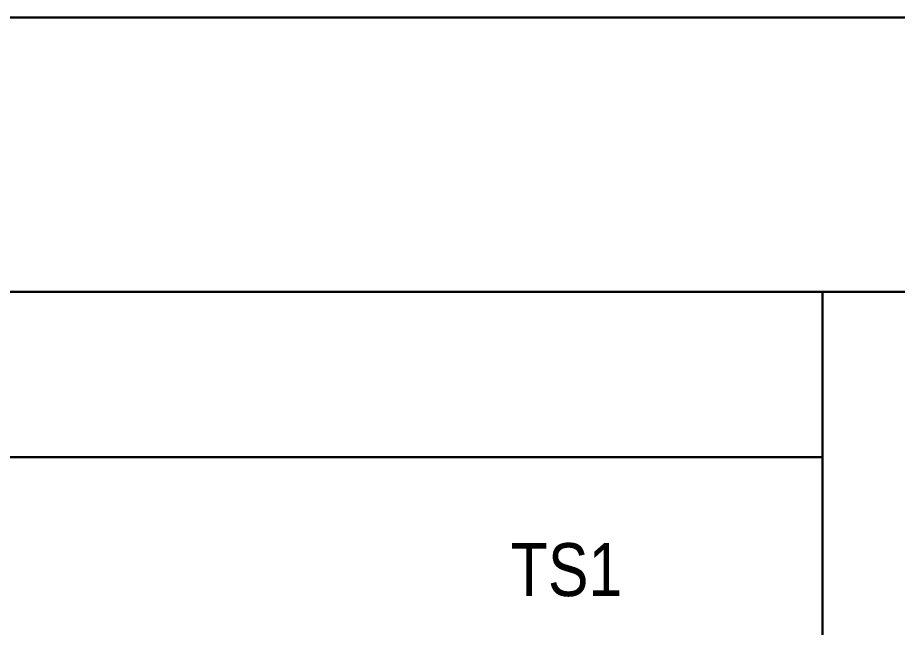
# Model space of a CAD drawing. Header units: millimetres. Extents: x -6000 to 26000, y -6000 to 26000.
# Drawn here: x 131.66 to 150.15, y -3652.81 to -3639.99 of the extents above; entities that cross this region are included whole.
import ezdxf

# ---------------------------------------------------------------- set-up
doc = ezdxf.new("R2010")
doc.units = ezdxf.units.MM
doc.header["$MEASUREMENT"] = 0
doc.layers.add('Чертеж и Рисунок_Ном._пера__1', color=7, linetype='Continuous', lineweight=15)
doc.layers.add('Чертеж и Рисунок_Ном._пера__21', color=7, linetype='Continuous', lineweight=30)
doc.styles.add('СГЕНЕРИР_СТИЛЬ_1', font='ARIALN.TTF')

msp = doc.modelspace()

# ---------------------------------------------------------------- linework, layer by layer
at = {"layer": 'Чертеж и Рисунок_Ном._пера__21', "color": 7, "linetype": 'Continuous', "lineweight": 30}
for p, q in [((70.696, -3639.989), (154.156, -3639.989)), ((76.243, -3645.752), (148.571, -3645.755)), ((148.571, -3887.959), (148.571, -3645.755)), ((148.571, -3645.755), (152.049, -3645.755)), ((148.571, -3649.232), (76.243, -3649.232))]:
    msp.add_line(p, q, dxfattribs=at)

# ---------------------------------------------------------------- texts
at = {"layer": 'Чертеж и Рисунок_Ном._пера__1', "color": 7, "linetype": 'Continuous', "lineweight": 15, "char_height": 1.1128, "attachment_point": 7, "style": 'СГЕНЕРИР_СТИЛЬ_1'}
for s, insert in [('\\A1;{\\pql;\\fArial Narrow|b0|i0|c204|p34;T}', (142.018, -3652.146)), ('\\A1;{\\pql;\\fArial Narrow|b0|i0|c204|p34;S1}', (142.803, -3652.166))]:
    msp.add_mtext(s, dxfattribs=dict(at, insert=insert))

doc.saveas('drawing.dxf')
